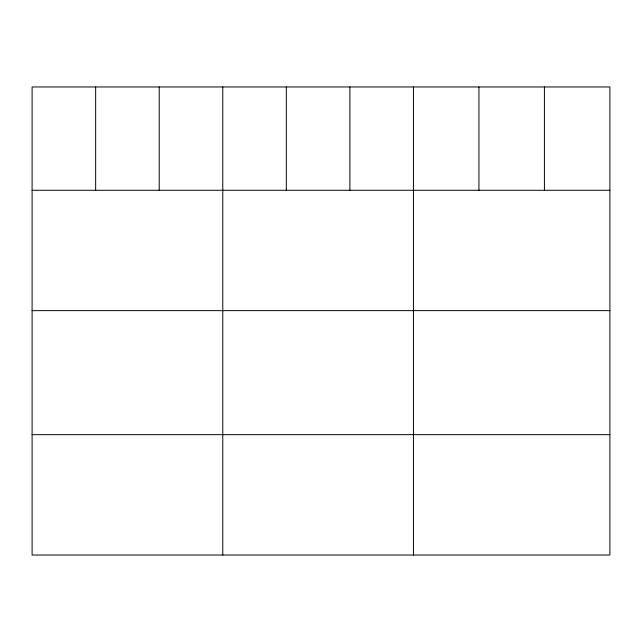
<?xml version="1.0" encoding="UTF-8"?>
<svg xmlns="http://www.w3.org/2000/svg" width="642" height="642" viewBox="0 0 642 642"><rect width="100%" height="100%" fill="white"/><g stroke="black" fill="none" stroke-linecap="round" stroke-linejoin="round"><path stroke-width="0.96" d="M609.9 190.273L609.9 555.033L32.1 555.033L32.1 86.967L609.9 86.967L609.9 190.273L32.1 190.273M32.1 310.64L609.9 310.64M32.1 434.658L609.9 434.658M544.416 86.967L544.416 190.273M478.932 86.967L478.932 190.273M413.448 86.967L413.448 555.033M349.89 86.967L349.89 190.273M286.332 86.967L286.332 190.273M222.774 86.967L222.774 555.033M159.216 86.967L159.216 190.273M95.658 86.967L95.658 190.273"/></g></svg>
